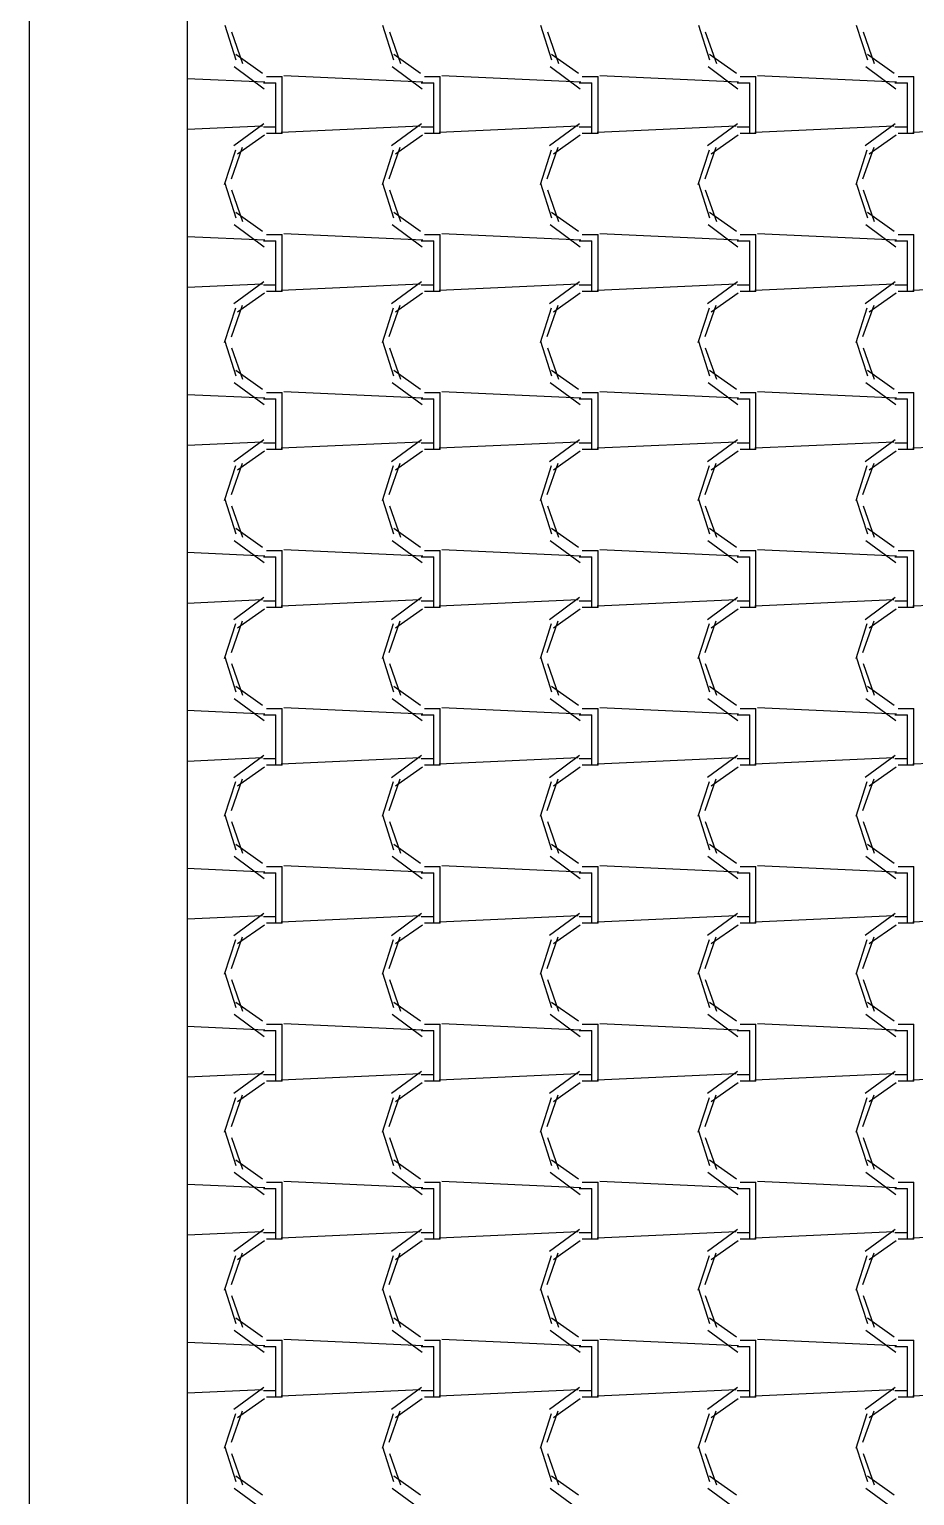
# Model space of a CAD drawing. Header units: millimetres. Extents: x -336 to -33, y -135 to 770.
# Drawn here: x -310.758 to -309.076, y 733.822 to 736.607 of the extents above; entities that cross this region are included whole.
import ezdxf

# ---------------------------------------------------------------- set-up
doc = ezdxf.new("R2010")
doc.units = ezdxf.units.MM
doc.header["$LTSCALE"] = 50
doc.header["$MEASUREMENT"] = 0
doc.layers.add('-HIDRO', color=8, linetype='CONTINUOUS')

msp = doc.modelspace()

# ---------------------------------------------------------------- linework, layer by layer
at = {"layer": '-HIDRO', "linetype": 'Continuous'}
for p, q in [((-310.758, 747.1206), (-310.758, 712.1028)), ((-310.458, 746.8206), (-310.458, 726.4028)), ((-310.3868, 736.6146), (-310.3658, 736.5486)), ((-310.0868, 736.6146), (-310.0658, 736.5486)), ((-309.7868, 736.6146), (-309.7658, 736.5486)), ((-309.4868, 736.6146), (-309.4658, 736.5486)), ((-309.1868, 736.6146), (-309.1658, 736.5486)), ((-310.3737, 736.602), (-310.3527, 736.542)), ((-310.0737, 736.602), (-310.0527, 736.542)), ((-309.7737, 736.602), (-309.7527, 736.542)), ((-309.4737, 736.602), (-309.4527, 736.542)), ((-309.1737, 736.602), (-309.1527, 736.542)), ((-310.3657, 736.5593), (-310.3147, 736.5233)), ((-310.0657, 736.5593), (-310.0147, 736.5233)), ((-309.7657, 736.5593), (-309.7147, 736.5233)), ((-309.4657, 736.5593), (-309.4147, 736.5233)), ((-309.1657, 736.5593), (-309.1147, 736.5233)), ((-310.3686, 736.5359), (-310.3116, 736.4939)), ((-310.0686, 736.5359), (-310.0116, 736.4939)), ((-309.7686, 736.5359), (-309.7116, 736.4939)), ((-309.4685, 736.5359), (-309.4116, 736.4939)), ((-309.1685, 736.5359), (-309.1115, 736.4939)), ((-310.3104, 736.5061), (-310.458, 736.5128)), ((-310.3134, 736.5049), (-310.2894, 736.5049)), ((-310.3074, 736.5169), (-310.2774, 736.5169)), ((-310.2894, 736.4209), (-310.2894, 736.5049)), ((-310.2774, 736.4209), (-310.2774, 736.5169)), ((-310.0104, 736.5061), (-310.2744, 736.5181)), ((-310.0134, 736.5049), (-309.9894, 736.5049)), ((-310.0074, 736.5169), (-309.9774, 736.5169)), ((-309.9894, 736.4209), (-309.9894, 736.5049)), ((-309.9774, 736.4209), (-309.9774, 736.5169)), ((-309.7104, 736.5061), (-309.9744, 736.5181)), ((-309.7134, 736.5049), (-309.6894, 736.5049)), ((-309.7074, 736.5169), (-309.6774, 736.5169)), ((-309.6894, 736.4209), (-309.6894, 736.5049)), ((-309.6774, 736.4209), (-309.6774, 736.5169)), ((-309.4104, 736.5061), (-309.6744, 736.5181)), ((-309.4134, 736.5049), (-309.3894, 736.5049)), ((-309.4074, 736.5169), (-309.3774, 736.5169)), ((-309.3894, 736.4209), (-309.3894, 736.5049)), ((-309.3774, 736.4209), (-309.3774, 736.5169)), ((-309.1104, 736.5061), (-309.3744, 736.5181)), ((-309.1134, 736.5049), (-309.0894, 736.5049)), ((-309.1074, 736.5169), (-309.0774, 736.5169)), ((-309.0894, 736.4209), (-309.0894, 736.5049)), ((-309.0774, 736.4209), (-309.0774, 736.5169)), ((-310.3153, 736.4229), (-310.458, 736.4164)), ((-310.3127, 736.4273), (-310.3697, 736.3853)), ((-310.2894, 736.4209), (-310.3134, 736.4209)), ((-310.2894, 736.4089), (-310.2894, 736.4209)), ((-310.0153, 736.4229), (-310.2793, 736.4109)), ((-310.2774, 736.4089), (-310.2774, 736.4209)), ((-310.0127, 736.4273), (-310.0697, 736.3853)), ((-309.9894, 736.4209), (-310.0134, 736.4209)), ((-309.9894, 736.4089), (-309.9894, 736.4209)), ((-309.7153, 736.4229), (-309.9793, 736.4109)), ((-309.9774, 736.4089), (-309.9774, 736.4209)), ((-309.7127, 736.4273), (-309.7697, 736.3853)), ((-309.6894, 736.4209), (-309.7134, 736.4209)), ((-309.6894, 736.4089), (-309.6894, 736.4209)), ((-309.4153, 736.4229), (-309.6793, 736.4109)), ((-309.6774, 736.4089), (-309.6774, 736.4209)), ((-309.4127, 736.4273), (-309.4697, 736.3853)), ((-309.3894, 736.4209), (-309.4134, 736.4209)), ((-309.3894, 736.4089), (-309.3894, 736.4209)), ((-309.1153, 736.4229), (-309.3793, 736.4109)), ((-309.3774, 736.4089), (-309.3774, 736.4209)), ((-309.1127, 736.4273), (-309.1697, 736.3853)), ((-309.0894, 736.4209), (-309.1134, 736.4209)), ((-309.0894, 736.4089), (-309.0894, 736.4209)), ((-308.8153, 736.4229), (-309.0793, 736.4109)), ((-309.0774, 736.4089), (-309.0774, 736.4209)), ((-310.3113, 736.4055), (-310.3623, 736.3695)), ((-310.2774, 736.4089), (-310.3074, 736.4089)), ((-310.0113, 736.4055), (-310.0623, 736.3695)), ((-309.9774, 736.4089), (-310.0074, 736.4089)), ((-309.7113, 736.4055), (-309.7623, 736.3695)), ((-309.6774, 736.4089), (-309.7074, 736.4089)), ((-309.4113, 736.4055), (-309.4623, 736.3695)), ((-309.3774, 736.4089), (-309.4074, 736.4089)), ((-309.1113, 736.4055), (-309.1623, 736.3695)), ((-309.0774, 736.4089), (-309.1074, 736.4089)), ((-310.3666, 736.3774), (-310.3876, 736.3114)), ((-310.3538, 736.3823), (-310.3748, 736.3223)), ((-310.0666, 736.3774), (-310.0876, 736.3114)), ((-310.0538, 736.3824), (-310.0748, 736.3224)), ((-309.7666, 736.3774), (-309.7876, 736.3114)), ((-309.7538, 736.3824), (-309.7748, 736.3224)), ((-309.4666, 736.3774), (-309.4876, 736.3114)), ((-309.4538, 736.3824), (-309.4748, 736.3224)), ((-309.1666, 736.3774), (-309.1876, 736.3114)), ((-309.1538, 736.3824), (-309.1748, 736.3224)), ((-310.3868, 736.3146), (-310.3658, 736.2486)), ((-310.0868, 736.3146), (-310.0658, 736.2486)), ((-309.7868, 736.3146), (-309.7658, 736.2486)), ((-309.4868, 736.3146), (-309.4658, 736.2486)), ((-309.1868, 736.3146), (-309.1658, 736.2486)), ((-310.3737, 736.302), (-310.3527, 736.242)), ((-310.0737, 736.302), (-310.0527, 736.242)), ((-309.7737, 736.302), (-309.7527, 736.242)), ((-309.4737, 736.302), (-309.4527, 736.242)), ((-309.1737, 736.302), (-309.1527, 736.242)), ((-310.3657, 736.2593), (-310.3147, 736.2233)), ((-310.0657, 736.2593), (-310.0147, 736.2233)), ((-309.7657, 736.2593), (-309.7147, 736.2233)), ((-309.4657, 736.2593), (-309.4147, 736.2233)), ((-309.1657, 736.2593), (-309.1147, 736.2233)), ((-310.3686, 736.2359), (-310.3116, 736.1939)), ((-310.0686, 736.2359), (-310.0116, 736.1939)), ((-309.7686, 736.2359), (-309.7116, 736.1939)), ((-309.4685, 736.2359), (-309.4116, 736.1939)), ((-309.1685, 736.2359), (-309.1115, 736.1939)), ((-310.3104, 736.2061), (-310.458, 736.2128)), ((-310.3134, 736.2049), (-310.2894, 736.2049)), ((-310.3074, 736.2169), (-310.2774, 736.2169)), ((-310.2894, 736.1209), (-310.2894, 736.2049)), ((-310.2774, 736.1209), (-310.2774, 736.2169)), ((-310.0104, 736.2061), (-310.2744, 736.2181)), ((-310.0134, 736.2049), (-309.9894, 736.2049)), ((-310.0074, 736.2169), (-309.9774, 736.2169)), ((-309.9894, 736.1209), (-309.9894, 736.2049)), ((-309.9774, 736.1209), (-309.9774, 736.2169)), ((-309.7104, 736.2061), (-309.9744, 736.2181)), ((-309.7134, 736.2049), (-309.6894, 736.2049)), ((-309.7074, 736.2169), (-309.6774, 736.2169)), ((-309.6894, 736.1209), (-309.6894, 736.2049)), ((-309.6774, 736.1209), (-309.6774, 736.2169)), ((-309.4104, 736.2061), (-309.6744, 736.2181)), ((-309.4134, 736.2049), (-309.3894, 736.2049)), ((-309.4074, 736.2169), (-309.3774, 736.2169)), ((-309.3894, 736.1209), (-309.3894, 736.2049)), ((-309.3774, 736.1209), (-309.3774, 736.2169)), ((-309.1104, 736.2061), (-309.3744, 736.2181)), ((-309.1134, 736.2049), (-309.0894, 736.2049)), ((-309.1074, 736.2169), (-309.0774, 736.2169)), ((-309.0894, 736.1209), (-309.0894, 736.2049)), ((-309.0774, 736.1209), (-309.0774, 736.2169)), ((-310.3153, 736.1229), (-310.458, 736.1164)), ((-310.3127, 736.1273), (-310.3697, 736.0853)), ((-310.2894, 736.1209), (-310.3134, 736.1209)), ((-310.2894, 736.1089), (-310.2894, 736.1209)), ((-310.0153, 736.1229), (-310.2793, 736.1109)), ((-310.2774, 736.1089), (-310.2774, 736.1209)), ((-310.0127, 736.1273), (-310.0697, 736.0853)), ((-309.9894, 736.1209), (-310.0134, 736.1209)), ((-309.9894, 736.1089), (-309.9894, 736.1209)), ((-309.7153, 736.1229), (-309.9793, 736.1109)), ((-309.9774, 736.1089), (-309.9774, 736.1209)), ((-309.7127, 736.1273), (-309.7697, 736.0853)), ((-309.6894, 736.1209), (-309.7134, 736.1209)), ((-309.6894, 736.1089), (-309.6894, 736.1209)), ((-309.4153, 736.1229), (-309.6793, 736.1109)), ((-309.6774, 736.1089), (-309.6774, 736.1209)), ((-309.4127, 736.1273), (-309.4697, 736.0853)), ((-309.3894, 736.1209), (-309.4134, 736.1209)), ((-309.3894, 736.1089), (-309.3894, 736.1209)), ((-309.1153, 736.1229), (-309.3793, 736.1109)), ((-309.3774, 736.1089), (-309.3774, 736.1209)), ((-309.1127, 736.1273), (-309.1697, 736.0853)), ((-309.0894, 736.1209), (-309.1134, 736.1209)), ((-309.0894, 736.1089), (-309.0894, 736.1209)), ((-308.8153, 736.1229), (-309.0793, 736.1109)), ((-309.0774, 736.1089), (-309.0774, 736.1209)), ((-310.3113, 736.1055), (-310.3623, 736.0695)), ((-310.2774, 736.1089), (-310.3074, 736.1089)), ((-310.0113, 736.1055), (-310.0623, 736.0695)), ((-309.9774, 736.1089), (-310.0074, 736.1089)), ((-309.7113, 736.1055), (-309.7623, 736.0695)), ((-309.6774, 736.1089), (-309.7074, 736.1089)), ((-309.4113, 736.1055), (-309.4623, 736.0695)), ((-309.3774, 736.1089), (-309.4074, 736.1089)), ((-309.1113, 736.1055), (-309.1623, 736.0695)), ((-309.0774, 736.1089), (-309.1074, 736.1089)), ((-310.3666, 736.0774), (-310.3876, 736.0114)), ((-310.3538, 736.0823), (-310.3748, 736.0223)), ((-310.0666, 736.0774), (-310.0876, 736.0114)), ((-310.0538, 736.0824), (-310.0748, 736.0224)), ((-309.7666, 736.0774), (-309.7876, 736.0114)), ((-309.7538, 736.0824), (-309.7748, 736.0224)), ((-309.4666, 736.0774), (-309.4876, 736.0114)), ((-309.4538, 736.0824), (-309.4748, 736.0224)), ((-309.1666, 736.0774), (-309.1876, 736.0114)), ((-309.1538, 736.0824), (-309.1748, 736.0224)), ((-310.3868, 736.0146), (-310.3658, 735.9486)), ((-310.3737, 736.002), (-310.3527, 735.942)), ((-310.0868, 736.0146), (-310.0658, 735.9486)), ((-310.0737, 736.002), (-310.0527, 735.942)), ((-309.7868, 736.0146), (-309.7658, 735.9486)), ((-309.7737, 736.002), (-309.7527, 735.942)), ((-309.4868, 736.0146), (-309.4658, 735.9486)), ((-309.4737, 736.002), (-309.4527, 735.942)), ((-309.1868, 736.0146), (-309.1658, 735.9486)), ((-309.1737, 736.002), (-309.1527, 735.942)), ((-310.3657, 735.9593), (-310.3147, 735.9233)), ((-310.0657, 735.9593), (-310.0147, 735.9233)), ((-309.7657, 735.9593), (-309.7147, 735.9233)), ((-309.4657, 735.9593), (-309.4147, 735.9233)), ((-309.1657, 735.9593), (-309.1147, 735.9233)), ((-310.3686, 735.936), (-310.3116, 735.894)), ((-310.0104, 735.9061), (-310.2744, 735.9181)), ((-310.0686, 735.936), (-310.0116, 735.894)), ((-309.7104, 735.9061), (-309.9744, 735.9181)), ((-309.7686, 735.9359), (-309.7116, 735.8939)), ((-309.4104, 735.9061), (-309.6744, 735.9181)), ((-309.4685, 735.9359), (-309.4116, 735.8939)), ((-309.1104, 735.9061), (-309.3744, 735.9181)), ((-309.1685, 735.9359), (-309.1115, 735.8939)), ((-310.3104, 735.9061), (-310.458, 735.9128)), ((-310.3134, 735.9049), (-310.2894, 735.9049)), ((-310.3074, 735.9169), (-310.2774, 735.9169)), ((-310.2894, 735.8209), (-310.2894, 735.9049)), ((-310.2774, 735.8209), (-310.2774, 735.9169)), ((-310.0134, 735.9049), (-309.9894, 735.9049)), ((-310.0074, 735.9169), (-309.9774, 735.9169)), ((-309.9894, 735.8209), (-309.9894, 735.9049)), ((-309.9774, 735.8209), (-309.9774, 735.9169)), ((-309.7134, 735.9049), (-309.6894, 735.9049)), ((-309.7074, 735.9169), (-309.6774, 735.9169)), ((-309.6894, 735.8209), (-309.6894, 735.9049)), ((-309.6774, 735.8209), (-309.6774, 735.9169)), ((-309.4134, 735.9049), (-309.3894, 735.9049)), ((-309.4074, 735.9169), (-309.3774, 735.9169)), ((-309.3894, 735.8209), (-309.3894, 735.9049)), ((-309.3774, 735.8209), (-309.3774, 735.9169)), ((-309.1134, 735.9049), (-309.0894, 735.9049)), ((-309.1074, 735.9169), (-309.0774, 735.9169)), ((-309.0894, 735.8209), (-309.0894, 735.9049)), ((-309.0774, 735.8209), (-309.0774, 735.9169)), ((-310.3153, 735.8229), (-310.458, 735.8164)), ((-310.3127, 735.8273), (-310.3697, 735.7853)), ((-310.2894, 735.8209), (-310.3134, 735.8209)), ((-310.2774, 735.8089), (-310.3074, 735.8089)), ((-310.2894, 735.8089), (-310.2894, 735.8209)), ((-310.0153, 735.8229), (-310.2793, 735.8109)), ((-310.2774, 735.8089), (-310.2774, 735.8209)), ((-310.0127, 735.8273), (-310.0697, 735.7853)), ((-309.9894, 735.8209), (-310.0134, 735.8209)), ((-309.9774, 735.8089), (-310.0074, 735.8089)), ((-309.9894, 735.8089), (-309.9894, 735.8209)), ((-309.7153, 735.8229), (-309.9793, 735.8109)), ((-309.9774, 735.8089), (-309.9774, 735.8209)), ((-309.7127, 735.8273), (-309.7697, 735.7853)), ((-309.6894, 735.8209), (-309.7134, 735.8209)), ((-309.6774, 735.8089), (-309.7074, 735.8089)), ((-309.6894, 735.8089), (-309.6894, 735.8209)), ((-309.4153, 735.8229), (-309.6793, 735.8109)), ((-309.6774, 735.8089), (-309.6774, 735.8209)), ((-309.4127, 735.8273), (-309.4697, 735.7853)), ((-309.3894, 735.8209), (-309.4134, 735.8209)), ((-309.3774, 735.8089), (-309.4074, 735.8089)), ((-309.3894, 735.8089), (-309.3894, 735.8209)), ((-309.1153, 735.8229), (-309.3793, 735.8109)), ((-309.3774, 735.8089), (-309.3774, 735.8209)), ((-309.1127, 735.8273), (-309.1697, 735.7853)), ((-309.0894, 735.8209), (-309.1134, 735.8209)), ((-309.0774, 735.8089), (-309.1074, 735.8089)), ((-309.0894, 735.8089), (-309.0894, 735.8209)), ((-308.8153, 735.8229), (-309.0793, 735.8109)), ((-309.0774, 735.8089), (-309.0774, 735.8209)), ((-310.3538, 735.7824), (-310.3748, 735.7224)), ((-310.3113, 735.8055), (-310.3623, 735.7695)), ((-310.0538, 735.7824), (-310.0748, 735.7224)), ((-310.0113, 735.8055), (-310.0623, 735.7695)), ((-309.7538, 735.7824), (-309.7748, 735.7224)), ((-309.7113, 735.8055), (-309.7623, 735.7695)), ((-309.4538, 735.7824), (-309.4748, 735.7224)), ((-309.4113, 735.8055), (-309.4623, 735.7695)), ((-309.1538, 735.7824), (-309.1748, 735.7224)), ((-309.1113, 735.8055), (-309.1623, 735.7695)), ((-310.3666, 735.7774), (-310.3876, 735.7114)), ((-310.0666, 735.7774), (-310.0876, 735.7114)), ((-309.7666, 735.7774), (-309.7876, 735.7114)), ((-309.4666, 735.7774), (-309.4876, 735.7114)), ((-309.1666, 735.7774), (-309.1876, 735.7114)), ((-310.3868, 735.7146), (-310.3658, 735.6486)), ((-310.3737, 735.702), (-310.3527, 735.642)), ((-310.0868, 735.7146), (-310.0658, 735.6486)), ((-310.0737, 735.702), (-310.0527, 735.642)), ((-309.7868, 735.7146), (-309.7658, 735.6486)), ((-309.7737, 735.702), (-309.7527, 735.642)), ((-309.4868, 735.7146), (-309.4658, 735.6486)), ((-309.4737, 735.702), (-309.4527, 735.642)), ((-309.1868, 735.7146), (-309.1658, 735.6486)), ((-309.1737, 735.702), (-309.1527, 735.642)), ((-310.3657, 735.6593), (-310.3147, 735.6233)), ((-310.0657, 735.6593), (-310.0147, 735.6233)), ((-309.7657, 735.6593), (-309.7147, 735.6233)), ((-309.4657, 735.6593), (-309.4147, 735.6233)), ((-309.1657, 735.6593), (-309.1147, 735.6233)), ((-310.3104, 735.6061), (-310.458, 735.6128)), ((-310.3686, 735.636), (-310.3116, 735.594)), ((-310.3074, 735.6169), (-310.2774, 735.6169)), ((-310.2774, 735.5209), (-310.2774, 735.6169)), ((-310.0104, 735.6061), (-310.2744, 735.6181)), ((-310.0686, 735.636), (-310.0116, 735.594)), ((-310.0074, 735.6169), (-309.9774, 735.6169)), ((-309.9774, 735.5209), (-309.9774, 735.6169)), ((-309.7104, 735.6061), (-309.9744, 735.6181)), ((-309.7686, 735.636), (-309.7116, 735.594)), ((-309.7074, 735.6169), (-309.6774, 735.6169)), ((-309.6774, 735.5209), (-309.6774, 735.6169)), ((-309.4104, 735.6061), (-309.6744, 735.6181)), ((-309.4686, 735.6359), (-309.4116, 735.5939)), ((-309.4074, 735.6169), (-309.3774, 735.6169)), ((-309.3774, 735.5209), (-309.3774, 735.6169)), ((-309.1104, 735.6061), (-309.3744, 735.6181)), ((-309.1686, 735.6359), (-309.1116, 735.5939)), ((-309.1074, 735.6169), (-309.0774, 735.6169)), ((-309.0774, 735.5209), (-309.0774, 735.6169)), ((-310.3134, 735.6049), (-310.2894, 735.6049)), ((-310.2894, 735.5209), (-310.2894, 735.6049)), ((-310.0134, 735.6049), (-309.9894, 735.6049)), ((-309.9894, 735.5209), (-309.9894, 735.6049)), ((-309.7134, 735.6049), (-309.6894, 735.6049)), ((-309.6894, 735.5209), (-309.6894, 735.6049)), ((-309.4134, 735.6049), (-309.3894, 735.6049)), ((-309.3894, 735.5209), (-309.3894, 735.6049)), ((-309.1134, 735.6049), (-309.0894, 735.6049)), ((-309.0894, 735.5209), (-309.0894, 735.6049)), ((-310.3153, 735.5229), (-310.458, 735.5164)), ((-310.3127, 735.5273), (-310.3697, 735.4853)), ((-310.3113, 735.5055), (-310.3623, 735.4695)), ((-310.2894, 735.5209), (-310.3134, 735.5209)), ((-310.2774, 735.5089), (-310.3074, 735.5089)), ((-310.2894, 735.5089), (-310.2894, 735.5209)), ((-310.0153, 735.5229), (-310.2793, 735.5109)), ((-310.2774, 735.5089), (-310.2774, 735.5209)), ((-310.0127, 735.5273), (-310.0697, 735.4853)), ((-310.0113, 735.5055), (-310.0623, 735.4695)), ((-309.9894, 735.5209), (-310.0134, 735.5209)), ((-309.9774, 735.5089), (-310.0074, 735.5089)), ((-309.9894, 735.5089), (-309.9894, 735.5209)), ((-309.7153, 735.5229), (-309.9793, 735.5109)), ((-309.9774, 735.5089), (-309.9774, 735.5209)), ((-309.7127, 735.5273), (-309.7697, 735.4853)), ((-309.7113, 735.5055), (-309.7623, 735.4695)), ((-309.6894, 735.5209), (-309.7134, 735.5209)), ((-309.6774, 735.5089), (-309.7074, 735.5089)), ((-309.6894, 735.5089), (-309.6894, 735.5209)), ((-309.4153, 735.5229), (-309.6793, 735.5109)), ((-309.6774, 735.5089), (-309.6774, 735.5209)), ((-309.4127, 735.5273), (-309.4697, 735.4853)), ((-309.4113, 735.5055), (-309.4623, 735.4695)), ((-309.3894, 735.5209), (-309.4134, 735.5209)), ((-309.3774, 735.5089), (-309.4074, 735.5089)), ((-309.3894, 735.5089), (-309.3894, 735.5209)), ((-309.1153, 735.5229), (-309.3793, 735.5109)), ((-309.3774, 735.5089), (-309.3774, 735.5209)), ((-309.1127, 735.5274), (-309.1697, 735.4854)), ((-309.1114, 735.5055), (-309.1624, 735.4695)), ((-309.0894, 735.5209), (-309.1134, 735.5209)), ((-309.0774, 735.5089), (-309.1074, 735.5089)), ((-309.0894, 735.5089), (-309.0894, 735.5209)), ((-308.8153, 735.5229), (-309.0793, 735.5109)), ((-309.0774, 735.5089), (-309.0774, 735.5209)), ((-310.3666, 735.4774), (-310.3876, 735.4114)), ((-310.3538, 735.4824), (-310.3748, 735.4224)), ((-310.0666, 735.4774), (-310.0876, 735.4114)), ((-310.0538, 735.4824), (-310.0748, 735.4224)), ((-309.7666, 735.4774), (-309.7876, 735.4114)), ((-309.7538, 735.4824), (-309.7748, 735.4224)), ((-309.4666, 735.4774), (-309.4876, 735.4114)), ((-309.4538, 735.4824), (-309.4748, 735.4224)), ((-309.1666, 735.4774), (-309.1876, 735.4114)), ((-309.1538, 735.4824), (-309.1748, 735.4224)), ((-310.3868, 735.4146), (-310.3658, 735.3486)), ((-310.3737, 735.402), (-310.3527, 735.342)), ((-310.0868, 735.4146), (-310.0658, 735.3486)), ((-310.0737, 735.402), (-310.0527, 735.342)), ((-309.7868, 735.4146), (-309.7658, 735.3486)), ((-309.7737, 735.402), (-309.7527, 735.342)), ((-309.4868, 735.4146), (-309.4658, 735.3486)), ((-309.4737, 735.402), (-309.4527, 735.342)), ((-309.1868, 735.4146), (-309.1658, 735.3486)), ((-309.1737, 735.402), (-309.1527, 735.342)), ((-310.3686, 735.336), (-310.3116, 735.294)), ((-310.3657, 735.3593), (-310.3147, 735.3233)), ((-310.0686, 735.336), (-310.0116, 735.294)), ((-310.0657, 735.3593), (-310.0147, 735.3233)), ((-309.7686, 735.336), (-309.7116, 735.294)), ((-309.7657, 735.3593), (-309.7147, 735.3233)), ((-309.4686, 735.336), (-309.4116, 735.294)), ((-309.4657, 735.3593), (-309.4147, 735.3233)), ((-309.1686, 735.3359), (-309.1116, 735.2939)), ((-309.1657, 735.3593), (-309.1147, 735.3233)), ((-310.3104, 735.3061), (-310.458, 735.3128)), ((-310.3074, 735.3169), (-310.2774, 735.3169)), ((-310.2774, 735.2209), (-310.2774, 735.3169)), ((-310.0104, 735.3061), (-310.2744, 735.3181)), ((-310.0074, 735.3169), (-309.9774, 735.3169)), ((-309.9774, 735.2209), (-309.9774, 735.3169)), ((-309.7104, 735.3061), (-309.9744, 735.3181)), ((-309.7074, 735.3169), (-309.6774, 735.3169)), ((-309.6774, 735.2209), (-309.6774, 735.3169)), ((-309.4104, 735.3061), (-309.6744, 735.3181)), ((-309.4074, 735.3169), (-309.3774, 735.3169)), ((-309.3774, 735.2209), (-309.3774, 735.3169)), ((-309.1104, 735.3061), (-309.3744, 735.3181)), ((-309.1074, 735.3169), (-309.0774, 735.3169)), ((-309.0774, 735.2209), (-309.0774, 735.3169)), ((-310.3134, 735.3049), (-310.2894, 735.3049)), ((-310.2894, 735.2209), (-310.2894, 735.3049)), ((-310.0134, 735.3049), (-309.9894, 735.3049)), ((-309.9894, 735.2209), (-309.9894, 735.3049)), ((-309.7134, 735.3049), (-309.6894, 735.3049)), ((-309.6894, 735.2209), (-309.6894, 735.3049)), ((-309.4134, 735.3049), (-309.3894, 735.3049)), ((-309.3894, 735.2209), (-309.3894, 735.3049)), ((-309.1134, 735.3049), (-309.0894, 735.3049)), ((-309.0894, 735.2209), (-309.0894, 735.3049)), ((-310.3153, 735.2229), (-310.458, 735.2164)), ((-310.3127, 735.2273), (-310.3697, 735.1853)), ((-310.0153, 735.2229), (-310.2793, 735.2109)), ((-310.0127, 735.2273), (-310.0697, 735.1853)), ((-309.7153, 735.2229), (-309.9793, 735.2109)), ((-309.7127, 735.2273), (-309.7697, 735.1853)), ((-309.4153, 735.2229), (-309.6793, 735.2109)), ((-309.4127, 735.2274), (-309.4697, 735.1854)), ((-309.1153, 735.2229), (-309.3793, 735.2109)), ((-309.1127, 735.2274), (-309.1697, 735.1854)), ((-308.8153, 735.2229), (-309.0793, 735.2109)), ((-310.3113, 735.2055), (-310.3623, 735.1695)), ((-310.2894, 735.2209), (-310.3134, 735.2209)), ((-310.2774, 735.2089), (-310.3074, 735.2089)), ((-310.2894, 735.2089), (-310.2894, 735.2209)), ((-310.2774, 735.2089), (-310.2774, 735.2209)), ((-310.0113, 735.2055), (-310.0623, 735.1695)), ((-309.9894, 735.2209), (-310.0134, 735.2209)), ((-309.9774, 735.2089), (-310.0074, 735.2089)), ((-309.9894, 735.2089), (-309.9894, 735.2209)), ((-309.9774, 735.2089), (-309.9774, 735.2209)), ((-309.7113, 735.2055), (-309.7623, 735.1695)), ((-309.6894, 735.2209), (-309.7134, 735.2209)), ((-309.6774, 735.2089), (-309.7074, 735.2089)), ((-309.6894, 735.2089), (-309.6894, 735.2209)), ((-309.6774, 735.2089), (-309.6774, 735.2209)), ((-309.4114, 735.2055), (-309.4624, 735.1695)), ((-309.3894, 735.2209), (-309.4134, 735.2209)), ((-309.3774, 735.2089), (-309.4074, 735.2089)), ((-309.3894, 735.2089), (-309.3894, 735.2209)), ((-309.3774, 735.2089), (-309.3774, 735.2209)), ((-309.1114, 735.2055), (-309.1624, 735.1695)), ((-309.0894, 735.2209), (-309.1134, 735.2209)), ((-309.0774, 735.2089), (-309.1074, 735.2089)), ((-309.0894, 735.2089), (-309.0894, 735.2209)), ((-309.0774, 735.2089), (-309.0774, 735.2209)), ((-310.3666, 735.1774), (-310.3876, 735.1114)), ((-310.3538, 735.1824), (-310.3748, 735.1224)), ((-310.0666, 735.1774), (-310.0876, 735.1114)), ((-310.0538, 735.1824), (-310.0748, 735.1224)), ((-309.7666, 735.1774), (-309.7876, 735.1114)), ((-309.7538, 735.1824), (-309.7748, 735.1224)), ((-309.4666, 735.1774), (-309.4876, 735.1114)), ((-309.4538, 735.1824), (-309.4748, 735.1224)), ((-309.1666, 735.1774), (-309.1876, 735.1114)), ((-309.1538, 735.1824), (-309.1748, 735.1224)), ((-310.3868, 735.1146), (-310.3658, 735.0486)), ((-310.0868, 735.1146), (-310.0658, 735.0486)), ((-309.7868, 735.1146), (-309.7658, 735.0486)), ((-309.4868, 735.1146), (-309.4658, 735.0486)), ((-309.1868, 735.1146), (-309.1658, 735.0486)), ((-310.3737, 735.102), (-310.3527, 735.042)), ((-310.0737, 735.102), (-310.0527, 735.042)), ((-309.7737, 735.102), (-309.7527, 735.042)), ((-309.4737, 735.102), (-309.4527, 735.042)), ((-309.1737, 735.102), (-309.1527, 735.042)), ((-310.3657, 735.0593), (-310.3147, 735.0233)), ((-310.0657, 735.0593), (-310.0147, 735.0233)), ((-309.7657, 735.0593), (-309.7147, 735.0233)), ((-309.4657, 735.0593), (-309.4147, 735.0233)), ((-309.1657, 735.0593), (-309.1147, 735.0233)), ((-310.3686, 735.036), (-310.3116, 734.994)), ((-310.0686, 735.036), (-310.0116, 734.994)), ((-309.7686, 735.036), (-309.7116, 734.994)), ((-309.4686, 735.036), (-309.4116, 734.994)), ((-309.1686, 735.036), (-309.1116, 734.994)), ((-310.3104, 735.0061), (-310.458, 735.0128)), ((-310.3134, 735.0049), (-310.2894, 735.0049)), ((-310.3074, 735.0169), (-310.2774, 735.0169)), ((-310.2894, 734.9209), (-310.2894, 735.0049)), ((-310.2774, 734.9209), (-310.2774, 735.0169)), ((-310.0104, 735.0061), (-310.2744, 735.0181)), ((-310.0134, 735.0049), (-309.9894, 735.0049)), ((-310.0074, 735.0169), (-309.9774, 735.0169)), ((-309.9894, 734.9209), (-309.9894, 735.0049)), ((-309.9774, 734.9209), (-309.9774, 735.0169)), ((-309.7104, 735.0061), (-309.9744, 735.0181)), ((-309.7134, 735.0049), (-309.6894, 735.0049)), ((-309.7074, 735.0169), (-309.6774, 735.0169)), ((-309.6894, 734.9209), (-309.6894, 735.0049)), ((-309.6774, 734.9209), (-309.6774, 735.0169)), ((-309.4104, 735.0061), (-309.6744, 735.0181)), ((-309.4134, 735.0049), (-309.3894, 735.0049)), ((-309.4074, 735.0169), (-309.3774, 735.0169)), ((-309.3894, 734.9209), (-309.3894, 735.0049)), ((-309.3774, 734.9209), (-309.3774, 735.0169)), ((-309.1104, 735.0061), (-309.3744, 735.0181)), ((-309.1134, 735.0049), (-309.0894, 735.0049)), ((-309.1074, 735.0169), (-309.0774, 735.0169)), ((-309.0894, 734.9209), (-309.0894, 735.0049)), ((-309.0774, 734.9209), (-309.0774, 735.0169)), ((-310.3153, 734.9229), (-310.458, 734.9164)), ((-310.3127, 734.9273), (-310.3697, 734.8853)), ((-310.2894, 734.9209), (-310.3134, 734.9209)), ((-310.2894, 734.9089), (-310.2894, 734.9209)), ((-310.0153, 734.9229), (-310.2793, 734.9109)), ((-310.2774, 734.9089), (-310.2774, 734.9209)), ((-310.0127, 734.9273), (-310.0697, 734.8853)), ((-309.9894, 734.9209), (-310.0134, 734.9209)), ((-309.9894, 734.9089), (-309.9894, 734.9209)), ((-309.7153, 734.9229), (-309.9793, 734.9109)), ((-309.9774, 734.9089), (-309.9774, 734.9209)), ((-309.7127, 734.9274), (-309.7697, 734.8854)), ((-309.6894, 734.9209), (-309.7134, 734.9209)), ((-309.6894, 734.9089), (-309.6894, 734.9209)), ((-309.4153, 734.9229), (-309.6793, 734.9109)), ((-309.6774, 734.9089), (-309.6774, 734.9209)), ((-309.4127, 734.9274), (-309.4697, 734.8854)), ((-309.3894, 734.9209), (-309.4134, 734.9209)), ((-309.3894, 734.9089), (-309.3894, 734.9209)), ((-309.1153, 734.9229), (-309.3793, 734.9109)), ((-309.3774, 734.9089), (-309.3774, 734.9209)), ((-309.1127, 734.9274), (-309.1697, 734.8854)), ((-309.0894, 734.9209), (-309.1134, 734.9209)), ((-309.0894, 734.9089), (-309.0894, 734.9209)), ((-308.8153, 734.9229), (-309.0793, 734.9109)), ((-309.0774, 734.9089), (-309.0774, 734.9209)), ((-310.3113, 734.9055), (-310.3623, 734.8695)), ((-310.2774, 734.9089), (-310.3074, 734.9089)), ((-310.0113, 734.9055), (-310.0624, 734.8695)), ((-309.9774, 734.9089), (-310.0074, 734.9089)), ((-309.7114, 734.9055), (-309.7624, 734.8695)), ((-309.6774, 734.9089), (-309.7074, 734.9089)), ((-309.4114, 734.9055), (-309.4624, 734.8695)), ((-309.3774, 734.9089), (-309.4074, 734.9089)), ((-309.1114, 734.9055), (-309.1624, 734.8695)), ((-309.0774, 734.9089), (-309.1074, 734.9089)), ((-310.3666, 734.8774), (-310.3876, 734.8114)), ((-310.3538, 734.8824), (-310.3748, 734.8224)), ((-310.0666, 734.8774), (-310.0876, 734.8114)), ((-310.0538, 734.8824), (-310.0748, 734.8224)), ((-309.7666, 734.8774), (-309.7876, 734.8114)), ((-309.7538, 734.8824), (-309.7748, 734.8224)), ((-309.4666, 734.8774), (-309.4876, 734.8114)), ((-309.4538, 734.8824), (-309.4748, 734.8224)), ((-309.1666, 734.8774), (-309.1876, 734.8114)), ((-309.1538, 734.8824), (-309.1748, 734.8224)), ((-310.3868, 734.8146), (-310.3658, 734.7486)), ((-310.0868, 734.8146), (-310.0658, 734.7486)), ((-309.7868, 734.8146), (-309.7658, 734.7486)), ((-309.4868, 734.8146), (-309.4658, 734.7486)), ((-309.1868, 734.8146), (-309.1658, 734.7486)), ((-310.3737, 734.802), (-310.3527, 734.742)), ((-310.0737, 734.802), (-310.0527, 734.742)), ((-309.7737, 734.802), (-309.7527, 734.742)), ((-309.4737, 734.802), (-309.4527, 734.742)), ((-309.1737, 734.802), (-309.1527, 734.742)), ((-310.3657, 734.7593), (-310.3147, 734.7233)), ((-310.0657, 734.7593), (-310.0147, 734.7233)), ((-309.7657, 734.7593), (-309.7147, 734.7233)), ((-309.4657, 734.7593), (-309.4147, 734.7233)), ((-309.1657, 734.7593), (-309.1147, 734.7233)), ((-310.3686, 734.736), (-310.3116, 734.694)), ((-310.0686, 734.736), (-310.0116, 734.694)), ((-309.7686, 734.736), (-309.7116, 734.694)), ((-309.4686, 734.736), (-309.4116, 734.694)), ((-309.1686, 734.736), (-309.1116, 734.694)), ((-310.3104, 734.7061), (-310.458, 734.7128)), ((-310.3134, 734.7049), (-310.2894, 734.7049)), ((-310.3074, 734.7169), (-310.2774, 734.7169)), ((-310.2894, 734.6209), (-310.2894, 734.7049)), ((-310.2774, 734.6209), (-310.2774, 734.7169)), ((-310.0104, 734.7061), (-310.2744, 734.7181)), ((-310.0134, 734.7049), (-309.9894, 734.7049)), ((-310.0074, 734.7169), (-309.9774, 734.7169)), ((-309.9894, 734.6209), (-309.9894, 734.7049)), ((-309.9774, 734.6209), (-309.9774, 734.7169)), ((-309.7104, 734.7061), (-309.9744, 734.7181)), ((-309.7134, 734.7049), (-309.6894, 734.7049)), ((-309.7074, 734.7169), (-309.6774, 734.7169)), ((-309.6894, 734.6209), (-309.6894, 734.7049)), ((-309.6774, 734.6209), (-309.6774, 734.7169)), ((-309.4104, 734.7061), (-309.6744, 734.7181)), ((-309.4134, 734.7049), (-309.3894, 734.7049)), ((-309.4074, 734.7169), (-309.3774, 734.7169)), ((-309.3894, 734.6209), (-309.3894, 734.7049)), ((-309.3774, 734.6209), (-309.3774, 734.7169)), ((-309.1104, 734.7061), (-309.3744, 734.7181)), ((-309.1134, 734.7049), (-309.0894, 734.7049)), ((-309.1074, 734.7169), (-309.0774, 734.7169)), ((-309.0894, 734.6209), (-309.0894, 734.7049)), ((-309.0774, 734.6209), (-309.0774, 734.7169)), ((-310.3153, 734.6229), (-310.458, 734.6164)), ((-310.3127, 734.6274), (-310.3697, 734.5854)), ((-310.2894, 734.6209), (-310.3134, 734.6209)), ((-310.2894, 734.6089), (-310.2894, 734.6209)), ((-310.0153, 734.6229), (-310.2793, 734.6109)), ((-310.2774, 734.6089), (-310.2774, 734.6209)), ((-310.0127, 734.6274), (-310.0697, 734.5854)), ((-309.9894, 734.6209), (-310.0134, 734.6209)), ((-309.9894, 734.6089), (-309.9894, 734.6209)), ((-309.7153, 734.6229), (-309.9793, 734.6109)), ((-309.9774, 734.6089), (-309.9774, 734.6209)), ((-309.7127, 734.6274), (-309.7697, 734.5854)), ((-309.6894, 734.6209), (-309.7134, 734.6209)), ((-309.6894, 734.6089), (-309.6894, 734.6209)), ((-309.4153, 734.6229), (-309.6793, 734.6109)), ((-309.6774, 734.6089), (-309.6774, 734.6209)), ((-309.4127, 734.6274), (-309.4697, 734.5854)), ((-309.3894, 734.6209), (-309.4134, 734.6209)), ((-309.3894, 734.6089), (-309.3894, 734.6209)), ((-309.1153, 734.6229), (-309.3793, 734.6109)), ((-309.3774, 734.6089), (-309.3774, 734.6209)), ((-309.1127, 734.6274), (-309.1697, 734.5854)), ((-309.0894, 734.6209), (-309.1134, 734.6209)), ((-309.0894, 734.6089), (-309.0894, 734.6209)), ((-308.8153, 734.6229), (-309.0793, 734.6109)), ((-309.0774, 734.6089), (-309.0774, 734.6209)), ((-310.3538, 734.5824), (-310.3748, 734.5224)), ((-310.3114, 734.6055), (-310.3624, 734.5695)), ((-310.2774, 734.6089), (-310.3074, 734.6089)), ((-310.0538, 734.5824), (-310.0748, 734.5224)), ((-310.0114, 734.6055), (-310.0624, 734.5695)), ((-309.9774, 734.6089), (-310.0074, 734.6089)), ((-309.7538, 734.5824), (-309.7748, 734.5224)), ((-309.7114, 734.6055), (-309.7624, 734.5695)), ((-309.6774, 734.6089), (-309.7074, 734.6089)), ((-309.4538, 734.5824), (-309.4748, 734.5224)), ((-309.4114, 734.6055), (-309.4624, 734.5695)), ((-309.3774, 734.6089), (-309.4074, 734.6089)), ((-309.1538, 734.5824), (-309.1748, 734.5224)), ((-309.1114, 734.6055), (-309.1624, 734.5695)), ((-309.0774, 734.6089), (-309.1074, 734.6089)), ((-310.3666, 734.5774), (-310.3876, 734.5114)), ((-310.0666, 734.5774), (-310.0876, 734.5114)), ((-309.7666, 734.5774), (-309.7876, 734.5114)), ((-309.4666, 734.5774), (-309.4876, 734.5114)), ((-309.1666, 734.5774), (-309.1876, 734.5114)), ((-310.3868, 734.5146), (-310.3658, 734.4486)), ((-310.3737, 734.502), (-310.3527, 734.442)), ((-310.0868, 734.5146), (-310.0658, 734.4486)), ((-310.0737, 734.502), (-310.0527, 734.442)), ((-309.7868, 734.5146), (-309.7658, 734.4486)), ((-309.7737, 734.502), (-309.7527, 734.442)), ((-309.4868, 734.5146), (-309.4658, 734.4486)), ((-309.4737, 734.502), (-309.4527, 734.442)), ((-309.1868, 734.5146), (-309.1658, 734.4486)), ((-309.1737, 734.502), (-309.1527, 734.442)), ((-310.3657, 734.4593), (-310.3147, 734.4233)), ((-310.0657, 734.4593), (-310.0147, 734.4233)), ((-309.7657, 734.4593), (-309.7147, 734.4233)), ((-309.4657, 734.4593), (-309.4147, 734.4233)), ((-309.1657, 734.4593), (-309.1147, 734.4233)), ((-310.3686, 734.436), (-310.3116, 734.394)), ((-310.3074, 734.4169), (-310.2774, 734.4169)), ((-310.2774, 734.3209), (-310.2774, 734.4169)), ((-310.0104, 734.4061), (-310.2744, 734.4181)), ((-310.0686, 734.436), (-310.0116, 734.394)), ((-310.0074, 734.4169), (-309.9774, 734.4169)), ((-309.9774, 734.3209), (-309.9774, 734.4169)), ((-309.7104, 734.4061), (-309.9744, 734.4181)), ((-309.7686, 734.436), (-309.7116, 734.394)), ((-309.7074, 734.4169), (-309.6774, 734.4169)), ((-309.6774, 734.3209), (-309.6774, 734.4169)), ((-309.4104, 734.4061), (-309.6744, 734.4181)), ((-309.4686, 734.436), (-309.4116, 734.394)), ((-309.4074, 734.4169), (-309.3774, 734.4169)), ((-309.3774, 734.3209), (-309.3774, 734.4169)), ((-309.1104, 734.4061), (-309.3744, 734.4181)), ((-309.1686, 734.436), (-309.1116, 734.394)), ((-309.1074, 734.4169), (-309.0774, 734.4169)), ((-309.0774, 734.3209), (-309.0774, 734.4169)), ((-310.3104, 734.4061), (-310.458, 734.4128)), ((-310.3134, 734.4049), (-310.2894, 734.4049)), ((-310.2894, 734.3209), (-310.2894, 734.4049)), ((-310.0134, 734.4049), (-309.9894, 734.4049)), ((-309.9894, 734.3209), (-309.9894, 734.4049)), ((-309.7134, 734.4049), (-309.6894, 734.4049)), ((-309.6894, 734.3209), (-309.6894, 734.4049)), ((-309.4134, 734.4049), (-309.3894, 734.4049)), ((-309.3894, 734.3209), (-309.3894, 734.4049)), ((-309.1134, 734.4049), (-309.0894, 734.4049)), ((-309.0894, 734.3209), (-309.0894, 734.4049)), ((-310.3153, 734.3229), (-310.458, 734.3164)), ((-310.3127, 734.3274), (-310.3697, 734.2854)), ((-310.3114, 734.3055), (-310.3624, 734.2695)), ((-310.2894, 734.3209), (-310.3134, 734.3209)), ((-310.2774, 734.3089), (-310.3074, 734.3089)), ((-310.2894, 734.3089), (-310.2894, 734.3209)), ((-310.0153, 734.3229), (-310.2793, 734.3109)), ((-310.2774, 734.3089), (-310.2774, 734.3209)), ((-310.0127, 734.3274), (-310.0697, 734.2854)), ((-310.0114, 734.3055), (-310.0624, 734.2695)), ((-309.9894, 734.3209), (-310.0134, 734.3209)), ((-309.9774, 734.3089), (-310.0074, 734.3089)), ((-309.9894, 734.3089), (-309.9894, 734.3209)), ((-309.7153, 734.3229), (-309.9793, 734.3109)), ((-309.9774, 734.3089), (-309.9774, 734.3209)), ((-309.7127, 734.3274), (-309.7697, 734.2854)), ((-309.7114, 734.3055), (-309.7624, 734.2695)), ((-309.6894, 734.3209), (-309.7134, 734.3209)), ((-309.6774, 734.3089), (-309.7074, 734.3089)), ((-309.6894, 734.3089), (-309.6894, 734.3209)), ((-309.4153, 734.3229), (-309.6793, 734.3109)), ((-309.6774, 734.3089), (-309.6774, 734.3209)), ((-309.4127, 734.3274), (-309.4697, 734.2854)), ((-309.4114, 734.3055), (-309.4624, 734.2695)), ((-309.3894, 734.3209), (-309.4134, 734.3209)), ((-309.3774, 734.3089), (-309.4074, 734.3089)), ((-309.3894, 734.3089), (-309.3894, 734.3209)), ((-309.1153, 734.3229), (-309.3793, 734.3109)), ((-309.3774, 734.3089), (-309.3774, 734.3209)), ((-309.1127, 734.3274), (-309.1697, 734.2854)), ((-309.1114, 734.3055), (-309.1624, 734.2695)), ((-309.0894, 734.3209), (-309.1134, 734.3209)), ((-309.0774, 734.3089), (-309.1074, 734.3089)), ((-309.0894, 734.3089), (-309.0894, 734.3209)), ((-308.8153, 734.3229), (-309.0793, 734.3109)), ((-309.0774, 734.3089), (-309.0774, 734.3209)), ((-310.3666, 734.2774), (-310.3876, 734.2114)), ((-310.3538, 734.2824), (-310.3748, 734.2224)), ((-310.0666, 734.2774), (-310.0876, 734.2114)), ((-310.0538, 734.2824), (-310.0748, 734.2224)), ((-309.7666, 734.2774), (-309.7876, 734.2114)), ((-309.7538, 734.2824), (-309.7748, 734.2224)), ((-309.4666, 734.2774), (-309.4876, 734.2114)), ((-309.4538, 734.2824), (-309.4748, 734.2224)), ((-309.1666, 734.2774), (-309.1876, 734.2114)), ((-309.1538, 734.2824), (-309.1748, 734.2224)), ((-310.3868, 734.2146), (-310.3658, 734.1486)), ((-310.3737, 734.202), (-310.3527, 734.142)), ((-310.0868, 734.2146), (-310.0658, 734.1486)), ((-310.0737, 734.202), (-310.0527, 734.142)), ((-309.7868, 734.2146), (-309.7658, 734.1486)), ((-309.7737, 734.202), (-309.7527, 734.142)), ((-309.4868, 734.2146), (-309.4658, 734.1486)), ((-309.4737, 734.202), (-309.4527, 734.142)), ((-309.1868, 734.2146), (-309.1658, 734.1486)), ((-309.1737, 734.202), (-309.1527, 734.142)), ((-310.3686, 734.136), (-310.3116, 734.094)), ((-310.3657, 734.1593), (-310.3147, 734.1233)), ((-310.0686, 734.136), (-310.0116, 734.094)), ((-310.0657, 734.1593), (-310.0147, 734.1233)), ((-309.7686, 734.136), (-309.7116, 734.094)), ((-309.7657, 734.1593), (-309.7147, 734.1233)), ((-309.4686, 734.136), (-309.4116, 734.094)), ((-309.4657, 734.1593), (-309.4147, 734.1233)), ((-309.1686, 734.136), (-309.1116, 734.094)), ((-309.1657, 734.1593), (-309.1147, 734.1233)), ((-310.3104, 734.1061), (-310.458, 734.1128)), ((-310.3074, 734.1169), (-310.2774, 734.1169)), ((-310.2774, 734.0209), (-310.2774, 734.1169)), ((-310.0104, 734.1061), (-310.2744, 734.1181)), ((-310.0074, 734.1169), (-309.9774, 734.1169)), ((-309.9774, 734.0209), (-309.9774, 734.1169)), ((-309.7104, 734.1061), (-309.9744, 734.1181)), ((-309.7074, 734.1169), (-309.6774, 734.1169)), ((-309.6774, 734.0209), (-309.6774, 734.1169)), ((-309.4104, 734.1061), (-309.6744, 734.1181)), ((-309.4074, 734.1169), (-309.3774, 734.1169)), ((-309.3774, 734.0209), (-309.3774, 734.1169)), ((-309.1104, 734.1061), (-309.3744, 734.1181)), ((-309.1074, 734.1169), (-309.0774, 734.1169)), ((-309.0774, 734.0209), (-309.0774, 734.1169)), ((-310.3134, 734.1049), (-310.2894, 734.1049)), ((-310.2894, 734.0209), (-310.2894, 734.1049)), ((-310.0134, 734.1049), (-309.9894, 734.1049)), ((-309.9894, 734.0209), (-309.9894, 734.1049)), ((-309.7134, 734.1049), (-309.6894, 734.1049)), ((-309.6894, 734.0209), (-309.6894, 734.1049)), ((-309.4134, 734.1049), (-309.3894, 734.1049)), ((-309.3894, 734.0209), (-309.3894, 734.1049)), ((-309.1134, 734.1049), (-309.0894, 734.1049)), ((-309.0894, 734.0209), (-309.0894, 734.1049)), ((-310.3127, 734.0274), (-310.3697, 733.9854)), ((-310.0127, 734.0274), (-310.0697, 733.9854)), ((-309.7127, 734.0274), (-309.7697, 733.9854)), ((-309.4127, 734.0274), (-309.4697, 733.9854)), ((-309.1127, 734.0274), (-309.1697, 733.9854)), ((-310.3153, 734.0229), (-310.458, 734.0164)), ((-310.3114, 734.0055), (-310.3624, 733.9695)), ((-310.2894, 734.0209), (-310.3134, 734.0209)), ((-310.2774, 734.0089), (-310.3074, 734.0089)), ((-310.2894, 734.0089), (-310.2894, 734.0209)), ((-310.0153, 734.0229), (-310.2793, 734.0109)), ((-310.2774, 734.0089), (-310.2774, 734.0209)), ((-310.0114, 734.0055), (-310.0624, 733.9695)), ((-309.9894, 734.0209), (-310.0134, 734.0209)), ((-309.9774, 734.0089), (-310.0074, 734.0089)), ((-309.9894, 734.0089), (-309.9894, 734.0209)), ((-309.7153, 734.0229), (-309.9793, 734.0109)), ((-309.9774, 734.0089), (-309.9774, 734.0209)), ((-309.7114, 734.0055), (-309.7624, 733.9695)), ((-309.6894, 734.0209), (-309.7134, 734.0209)), ((-309.6774, 734.0089), (-309.7074, 734.0089)), ((-309.6894, 734.0089), (-309.6894, 734.0209)), ((-309.4153, 734.0229), (-309.6793, 734.0109)), ((-309.6774, 734.0089), (-309.6774, 734.0209)), ((-309.4114, 734.0055), (-309.4624, 733.9695)), ((-309.3894, 734.0209), (-309.4134, 734.0209)), ((-309.3774, 734.0089), (-309.4074, 734.0089)), ((-309.3894, 734.0089), (-309.3894, 734.0209)), ((-309.1153, 734.0229), (-309.3793, 734.0109)), ((-309.3774, 734.0089), (-309.3774, 734.0209)), ((-309.1114, 734.0055), (-309.1624, 733.9695)), ((-309.0894, 734.0209), (-309.1134, 734.0209)), ((-309.0774, 734.0089), (-309.1074, 734.0089)), ((-309.0894, 734.0089), (-309.0894, 734.0209)), ((-308.8153, 734.0229), (-309.0793, 734.0109)), ((-309.0774, 734.0089), (-309.0774, 734.0209)), ((-310.3666, 733.9774), (-310.3876, 733.9114)), ((-310.3538, 733.9824), (-310.3748, 733.9224)), ((-310.0666, 733.9774), (-310.0876, 733.9114)), ((-310.0538, 733.9824), (-310.0748, 733.9224)), ((-309.7666, 733.9774), (-309.7876, 733.9114)), ((-309.7538, 733.9824), (-309.7748, 733.9224)), ((-309.4666, 733.9774), (-309.4876, 733.9114)), ((-309.4538, 733.9824), (-309.4748, 733.9224)), ((-309.1666, 733.9774), (-309.1876, 733.9114)), ((-309.1538, 733.9824), (-309.1748, 733.9224)), ((-310.3868, 733.9146), (-310.3658, 733.8486)), ((-310.0868, 733.9146), (-310.0658, 733.8486)), ((-309.7868, 733.9146), (-309.7658, 733.8486)), ((-309.4868, 733.9146), (-309.4658, 733.8486)), ((-309.1868, 733.9146), (-309.1658, 733.8486)), ((-310.3737, 733.902), (-310.3527, 733.842)), ((-310.0737, 733.902), (-310.0527, 733.842)), ((-309.7737, 733.902), (-309.7527, 733.842)), ((-309.4737, 733.902), (-309.4527, 733.842)), ((-309.1737, 733.902), (-309.1527, 733.842)), ((-310.3657, 733.8593), (-310.3147, 733.8233)), ((-310.0657, 733.8593), (-310.0147, 733.8233)), ((-309.7657, 733.8593), (-309.7147, 733.8233)), ((-309.4657, 733.8593), (-309.4147, 733.8233)), ((-309.1657, 733.8593), (-309.1147, 733.8233)), ((-310.3686, 733.836), (-310.3116, 733.794)), ((-310.0686, 733.836), (-310.0116, 733.794)), ((-309.7686, 733.836), (-309.7116, 733.794)), ((-309.4686, 733.836), (-309.4116, 733.794)), ((-309.1686, 733.836), (-309.1116, 733.794))]:
    msp.add_line(p, q, dxfattribs=at)

doc.saveas('drawing.dxf')
